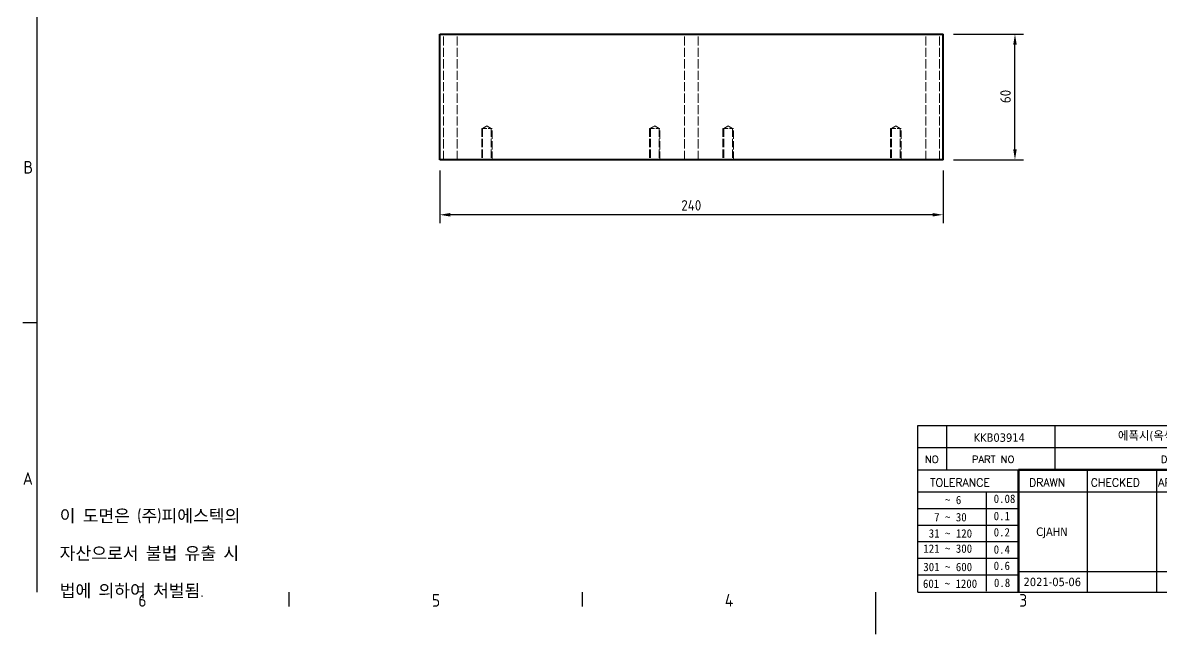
# Model space of a CAD drawing. Header units: millimetres. Extents: x 0 to 840, y 0 to 594.
# Drawn here: x 13 to 556, y 0 to 292 of the extents above; entities that cross this region are included whole.
import ezdxf
from ezdxf.enums import TextEntityAlignment as Align

# ---------------------------------------------------------------- set-up
doc = ezdxf.new("R2010")
doc.units = ezdxf.units.MM
doc.header["$LTSCALE"] = 2
doc.linetypes.add('DASHED', pattern=[0.2067, 0.1654, -0.0413])
doc.layers.get('0').update_dxf_attribs({"color": 3, "lineweight": 25})
for name, color, linetype, lineweight in [('가려진 것(ISO)', 2, 'DASHED', 18), ('가시적인 것(ISO)', 3, 'Continuous', 40), ('경계(ISO)', 7, 'Continuous', 25), ('기호(ISO)', 5, 'Continuous', 25), ('제목(ISO)', 5, 'Continuous', 50), ('치수(ISO)', 2, 'Continuous', 25), ('해치(ISO)', 7, 'Continuous', 18)]:
    doc.layers.add(name, color=color, linetype=linetype, lineweight=lineweight)
doc.styles.add('HAN_291', font='')
doc.styles.add('HAN_370', font='', dxfattribs={"width": 2})
doc.styles.add('RC_284', font='ROMANC.shx')
doc.styles.add('RC_287', font='ROMANC.shx')
doc.styles.add('RC_292', font='ROMANC.shx')
doc.styles.add('ROMANT_294', font='romant.shx')
doc.styles.add('문자 텍스트_PSTEK_POSCO', font='isocp.shx')
doc.styles.add('치수 텍스트_PSTEK_POSCO', font='isocp.shx')
doc.styles.add('텍스트 스타일198', font='tahoma.ttf')
doc.styles.add('텍스트 스타일333', font='ROMANC.shx', dxfattribs={"width": 0.800000011920929})
doc.styles.get('HAN_291').set_extended_font_data('GulimChe')
doc.styles.get('HAN_370').set_extended_font_data('GulimChe')
doc.dimstyles.new('치수_PSTEK_POSCO', dxfattribs={"dimscale": 2, "dimtxt": 2.5, "dimasz": 2.5, "dimexe": 2, "dimexo": 2.5, "dimgap": 1, "dimtad": 1, "dimrnd": 1e-08, "dimdsep": 46, "dimtxsty": '치수 텍스트_PSTEK_POSCO', "dimcen": 0.09, "dimdle": 10, "dimclrd": 7, "dimclre": 7, "dimclrt": 2, "dimadec": 1, "dimazin": 2, "dimtfac": 1, "dimtmove": 0, "dimatfit": 3, "dimfxl": 0, "dimtolj": 1, "dimlwd": -1, "dimlwe": -1, "dimarcsym": 0})

# ---------------------------------------------------------------- blocks, each defined once
blk = doc.blocks.new('경계 Default Border')
at = {"layer": '경계(ISO)'}
for p, q in [((10, 74.25000190734863), (6.599999666213989, 74.25000190734863)), ((70, 10), (70, 6.599999666213989)), ((140, 10), (140, 6.599999666213989))]:
    blk.add_line(p, q, dxfattribs=at)
at = {"layer": '경계(ISO)', "flags": 128}
for points in [[(10, 10), (10, 287.0000076293945)], [(210, 0), (210, 10)]]:
    blk.add_lwpolyline(points, dxfattribs=at)
at = {"layer": '경계(ISO)', "color": 2, "char_height": 3.00000011920929, "attachment_point": 7, "style": '문자 텍스트_PSTEK_POSCO'}
for s, insert in [('B', (6.766269272565841, 109.8463944559917)), ('A', (6.59999988079071, 35.61784856929444)), ('6', (34.14453946055966, 6.57139439638704)), ('5', (104.1445394605597, 6.57139439638704)), ('4', (173.9734701308116, 6.59999988079071)), ('3', (244.1685395229535, 6.57139439638704))]:
    blk.add_mtext(s, dxfattribs=dict(at, insert=insert))
blk = doc.blocks.new('제목 블록 PSTEK')
for color, points in [(252, [(317.2195697678507, 17.0593801673321), (322.0326348870767, 21.62682475217465), (322.2781991042243, 21.94392121864296), (317.0471853425802, 16.97985676345368), (318.7512090904202, 16.1899260703855), (316.0018030350395, 12.71868385740789), (316.3356552234328, 13.00206718743325), (318.9235935156908, 16.2694494742633)]), (5, [(321.6183518841322, 17.4193704504104), (319.5281351041078, 18.24969419629727), (322.4505835294948, 22.02344462252142), (317.2195697678507, 17.0593801673321), (318.9235935156908, 16.2694494742633), (316.1741874603099, 12.79820726128571)]), (1, [(324.4839107253602, 19.60711530335299), (325.2419748254881, 19.60711530335299), (325.2419748254881, 20.25857663940324), (321.2266040451076, 20.25857663940324), (321.2266040451076, 19.60711530335299), (321.9846681452406, 19.60711530335299), (321.9846681452406, 15.3430047401139), (324.4839107253602, 15.3430047401139)]), (252, [(321.9846681452406, 19.60711530335299), (321.4042753185749, 19.60711530335299), (321.4042753185749, 19.45905590879572), (321.9846681452406, 19.45905590879572)]), (252, [(324.6615819988275, 19.45905590879572), (325.4196460989604, 19.45905590879572), (325.4196460989604, 20.11051724484596), (325.2419748254881, 20.11051724484596), (325.2419748254881, 19.60711530335299), (324.4839107253602, 19.60711530335299), (324.4839107253602, 15.3430047401139), (322.1623394187076, 15.3430047401139), (322.1623394187076, 15.19494534555726), (324.6615819988275, 15.19494534555726)]), (1, [(329.2277337269622, 20.25857663940324), (325.65654113025, 20.25857663940324), (325.65654113025, 15.3430047401139), (329.3580259941756, 15.3430047401139), (329.3580259941756, 15.9944660761648), (328.1137701654877, 15.9944660761648), (328.1137701654877, 17.56360607323003), (329.2277337269622, 17.56360607323003), (329.2277337269622, 18.25543873810179), (328.1137701654877, 18.25543873810179), (328.1137701654877, 19.60711530335299), (329.2277337269622, 19.60711530335299)]), (252, [(328.2914414389548, 19.45905590879572), (329.4054050004294, 19.45905590879572), (329.4054050004294, 20.11051724484596), (329.2277337269622, 20.11051724484596), (329.2277337269622, 19.60711530335299), (328.1137701654877, 19.60711530335299), (328.1137701654877, 18.25543873810179), (328.2914414389548, 18.25543873810179)]), (1, [(332.3312149849806, 20.25857663940324), (329.8592894925411, 20.25857663940324), (329.8592894925411, 15.3430047401139), (332.3312149849806, 15.3430047401139), (332.3312149849806, 17.4318630164523), (333.0701931098801, 15.3430047401139), (335.4855464857051, 15.3430047401139), (334.2514536401189, 19.30614745124769), (335.4379594596742, 20.25857663940324), (334.3071782107978, 20.25857663940324), (332.3312149849806, 18.99741471888304)]), (252, [(332.5088862584528, 20.1105172448466), (332.3312149849806, 20.1105172448466), (332.3312149849806, 18.99741471888368), (332.5088862584528, 19.11081371413894)]), (252, [(335.6156307331414, 20.11051724484596), (335.2535118015555, 20.11051724484596), (334.2514536401189, 19.30614745124769), (335.4855464857051, 15.3430047401139), (333.1954852176545, 15.3430047401139), (333.2478643833523, 15.19494534555726), (335.6632177591723, 15.19494534555726), (334.4291249135862, 19.15808805669106)]), (252, [(328.2914414389548, 17.41554667867274), (329.4054050004294, 17.41554667867274), (329.4054050004294, 18.10737934354514), (329.2277337269622, 18.10737934354514), (329.2277337269622, 17.56360607323003), (328.1137701654877, 17.56360607323003), (328.1137701654877, 15.9944660761648), (328.2914414389548, 15.9944660761648)]), (252, [(332.5088862584528, 16.92964231796647), (332.3312149849806, 17.43186301645164), (332.3312149849806, 15.3430047401139), (330.0369607660135, 15.3430047401139), (330.0369607660135, 15.19494534555726), (332.5088862584528, 15.19494534555726)]), (252, [(329.5356972676428, 15.8464066816075), (329.3580259941756, 15.8464066816075), (329.3580259941756, 15.3430047401139), (325.8342124037171, 15.3430047401139), (325.8342124037171, 15.19494534555726), (329.5356972676428, 15.19494534555726)])]:
    blk.add_hatch(color=color).paths.add_polyline_path(points)
h = blk.add_hatch(color=1)
edge = h.paths.add_edge_path(flags=0)
edge.add_line((314.2242174273352, 19.60711530335299), (314.2242174273352, 17.00126995915134))
edge.add_line((314.2242174273352, 17.00126995915134), (314.3485873187598, 17.00126995915134))
edge.add_arc((314.3485873187598, 17.6527312952023), 0.6514613360509371, 270, 360)
edge.add_line((315.0000486548106, 17.6527312952023), (315.0000486548106, 18.95565396730211))
edge.add_arc((314.3485873187598, 18.95565396730212), 0.6514613360508712, 0, 90)
edge.add_line((314.3485873187598, 19.60711530335299), (314.2242174273352, 19.60711530335299))
edge = h.paths.add_edge_path()
edge.add_arc((314.9847713324306, 18.28938669179658), 1.969189947606664, 269.9999999999959, 450)
edge.add_line((314.9847713324306, 20.25857663940318), (311.7664314776902, 20.25857663940324))
edge.add_line((311.7664314776902, 20.25857663940324), (311.7664314776902, 15.3430047401139))
edge.add_line((311.7664314776902, 15.3430047401139), (314.2242174273352, 15.3430047401139))
edge.add_line((314.2242174273352, 15.3430047401139), (314.2242174273352, 16.32019674418991))
edge.add_line((314.2242174273352, 16.32019674418991), (314.9847713324307, 16.32019674418991))
h = blk.add_hatch(color=252)
edge = h.paths.add_edge_path()
edge.add_arc((314.9847713324309, 18.28938669179657), 1.969189947606666, 270, 406.8278729790604)
edge.add_arc((315.1624426058984, 18.1413272972396), 1.969189947606962, -90, 53.560984836317004, ccw=False)
edge.add_line((315.1624426058984, 16.17213734963263), (314.4018887008024, 16.17213734963263))
edge.add_line((314.4018887008024, 16.17213734963263), (314.4018887008024, 15.19494534555726))
edge.add_line((314.4018887008024, 15.19494534555726), (311.9441027511573, 15.19494534555726))
edge.add_line((311.9441027511573, 15.19494534555726), (311.9441027511573, 15.3430047401139))
edge.add_line((311.9441027511573, 15.3430047401139), (314.2242174273352, 15.3430047401139))
edge.add_line((314.2242174273352, 15.3430047401139), (314.2242174273352, 16.32019674418991))
edge.add_line((314.2242174273352, 16.32019674418991), (314.9847713324309, 16.32019674418991))
h = blk.add_hatch(color=252)
edge = h.paths.add_edge_path()
edge.add_line((314.4018887008024, 19.45905590879572), (314.5262585922315, 19.45905590879572))
edge.add_arc((314.5262585922314, 18.80759457274939), 0.6514613360463194, 60.4189348879147, 90.00000000000318, ccw=False)
edge.add_arc((314.3485873187602, 18.95565396730057), 0.6514613360524251, 39.96992292766206, 90.00000000009999)
edge.add_line((314.3485873187591, 19.60711530335307), (314.2242174273352, 19.60711530335298))
edge.add_line((314.2242174273352, 19.60711530335299), (314.2242174273352, 17.00126995915134))
edge.add_line((314.2242174273352, 17.00126995915134), (314.3485873187591, 17.00126995915134))
edge.add_arc((314.3485873187568, 17.652731295233), 0.6514613360816299, 270.0000000002, 274.6930825552478)
edge.add_line((314.4018887008024, 17.0034541317032), (314.4018887008024, 19.45905590879572))
at = {"layer": '해치(ISO)'}
h = blk.add_hatch(color=140, dxfattribs=at)
edge = h.paths.add_edge_path()
edge.add_ellipse((330.3660919371412, 20.15576403068321), major_axis=(9.100907360794343, 0), ratio=0.4069904968023172, start_angle=301.3098473703837, end_angle=507.7436900681698)
edge.add_ellipse((331.5340919371412, 20.4634168429492), major_axis=(-9.82350664112931, 0), ratio=0.3942600559756514, start_angle=111.51207141178469, end_angle=334.47025347086895, ccw=False)
edge.add_line((335.1363447531188, 16.8601935978785), (335.0955236905705, 16.99119398620872))
at = {"color": 180}
for p, q in [((182.475792979055, 11.79100474011392), (182.4757929790549, 51.56524660363496)), ((182.4757929790549, 51.56524660363496), (372.4757929537551, 51.56524660363496)), ((189.2651435055721, 51.56524660363496), (189.2651435055722, 41.00524660363494)), ((215.2152739891528, 41.00524660363494), (215.2152739891528, 51.56524660363496)), ((280.8758854511282, 51.56524660363496), (280.8758854511282, 41.00524660363494)), ((310.0881549537552, 51.56524660363496), (310.0881549537553, 41.00524660363494)), ((316.9044520275131, 51.56524660363496), (316.9044520275127, 41.00524660363494)), ((338.4566026226726, 51.56524660363496), (338.4566026226727, 41.00524660363494)), ((372.4757929537551, 51.56524660363496), (372.4757929537551, 11.79100474011389)), ((182.475792979055, 46.2852466036349), (372.4757929537551, 46.28524660363492)), ((182.475792979055, 41.00524660363493), (206.451475290024, 41.00524660363493)), ((222.9401812389276, 11.79100474011392), (222.9401812389276, 41.00524660363494)), ((239.4288871878316, 11.79100474011392), (239.4288871878316, 41.00524660363494)), ((255.9175931367356, 11.79100474011392), (255.9175931367356, 41.00524660363494)), ((268.6918866058747, 41.00524660363494), (268.6918866058747, 30.44524660363498)), ((280.8758854511282, 41.00524660363494), (280.8758854511282, 25.16524660363502)), ((310.088154953755, 41.00524660363494), (310.088154953755, 11.79100474011392)), ((182.475792979055, 35.72524660363497), (206.451475290024, 35.72524660363497)), ((198.8621818849491, 12.02524660363491), (198.8621818849491, 35.72524660363497)), ((206.451475290024, 35.72524660363497), (372.4757929537551, 35.72524660363497)), ((182.475792979055, 31.77524660363492), (206.451475290024, 31.77524660363492)), ((255.917593136736, 30.44524660363498), (372.4757929537552, 30.44524660363501)), ((182.475792979055, 27.82524660363487), (206.451475290024, 27.82524660363487)), ((255.9175931367359, 25.16524660363502), (372.4757929537552, 25.165246603635)), ((268.6918866058744, 25.16524660363502), (268.6918866058744, 11.79100474011392)), ((182.475792979055, 23.87524660363505), (206.451475290024, 23.87524660363505)), ((182.475792979055, 19.92524660363478), (206.451475290024, 19.92524660363478)), ((255.9175931367359, 19.88524660363481), (310.0881549537553, 19.88524660363481)), ((206.451475290024, 16.74100474011396), (255.9175931367359, 16.74100474011396)), ((182.475792979055, 15.97524660363496), (206.451475290024, 15.97524660363496)), ((182.475792979055, 11.79100474011392), (372.4757929537551, 11.79100474011389))]:
    blk.add_line(p, q, dxfattribs=at)
at = {"color": 7, "lineweight": 50}
for p, q in [((206.4514752900237, 11.79100474011392), (206.4514752900237, 41.00524660363494)), ((206.451475290024, 41.00524660363494), (372.4757929537551, 41.00524660363496))]:
    blk.add_line(p, q, dxfattribs=at)
at = {"color": 7}
for p, q in [((322.2781991042243, 21.94392121864296), (317.0471853425802, 16.97985676345368)), ((322.4505835294948, 22.02344462252142), (317.2195697678507, 17.0593801673321)), ((319.5281351041078, 18.24969419629727), (322.4505835294948, 22.02344462252142)), ((322.0326348870767, 21.62682475217465), (322.2781991042243, 21.94392121864296)), ((311.7664314776902, 20.25900474011391), (311.7664314776902, 15.34300474011391)), ((314.9847713324309, 20.25857663940324), (311.7664314776902, 20.25857663940324)), ((314.9847713324309, 20.25857663940324), (311.7664314776902, 20.25857663940324)), ((311.7664314776902, 20.25857663940324), (311.7664314776902, 15.3430047401139)), ((314.2242174273352, 17.00126995915134), (314.2242174273352, 19.60711530335299)), ((314.2242174273352, 19.60711530335299), (314.3485873187591, 19.60711530335299)), ((314.3485873187591, 19.60711530335299), (314.2242174273352, 19.60711530335299)), ((314.2242174273352, 19.60711530335299), (314.2242174273352, 17.00126995915134)), ((314.2242174273352, 17.00126995915134), (314.2242174273352, 19.60711530335299)), ((314.2242174273352, 19.60711530335299), (314.3485873187591, 19.60711530335299)), ((314.4018887008024, 19.45905590879572), (314.5262585922314, 19.45905590879572)), ((314.4018887008024, 17.0034541317032), (314.4018887008024, 19.45905590879572)), ((317.2195697678507, 17.0593801673321), (322.0326348870767, 21.62682475217465)), ((325.2419748254881, 20.25857663940324), (321.2266040451076, 20.25857663940324)), ((321.2266040451076, 20.25857663940324), (321.2266040451076, 19.60711530335299)), ((325.2419748254881, 20.25857663940324), (321.2266040451076, 20.25857663940324)), ((321.2266040451076, 20.25857663940324), (321.2266040451076, 19.60711530335299)), ((321.2266040451076, 19.60711530335299), (321.9846681452406, 19.60711530335299)), ((321.2266040451076, 19.60711530335299), (321.9846681452406, 19.60711530335299)), ((321.4042753185749, 19.60711530335299), (321.4042753185749, 19.45905590879572)), ((321.9846681452406, 19.60711530335299), (321.4042753185749, 19.60711530335299)), ((321.4042753185749, 19.45905590879572), (321.9846681452406, 19.45905590879572)), ((321.9846681452406, 19.60711530335299), (321.9846681452406, 15.3430047401139)), ((321.9846681452406, 19.45905590879572), (321.9846681452406, 19.60711530335299)), ((321.9846681452406, 19.60711530335299), (321.9846681452406, 15.3430047401139)), ((324.4839107253602, 19.60711530335299), (325.2419748254881, 19.60711530335299)), ((324.4839107253602, 15.3430047401139), (324.4839107253602, 19.60711530335299)), ((325.2419748254881, 19.60711530335299), (324.4839107253602, 19.60711530335299)), ((324.4839107253602, 19.60711530335299), (324.4839107253602, 15.3430047401139)), ((324.4839107253602, 19.60711530335299), (325.2419748254881, 19.60711530335299)), ((324.4839107253602, 15.3430047401139), (324.4839107253602, 19.60711530335299)), ((324.6615819988275, 19.45905590879572), (325.4196460989604, 19.45905590879572)), ((324.6615819988275, 15.19494534555726), (324.6615819988275, 19.45905590879572)), ((325.2419748254881, 19.60711530335299), (325.2419748254881, 20.25857663940324)), ((325.2419748254881, 19.60711530335299), (325.2419748254881, 20.25857663940324)), ((325.4196460989604, 20.11051724484596), (325.2419748254881, 20.11051724484596)), ((325.2419748254881, 20.11051724484596), (325.2419748254881, 19.60711530335299)), ((325.4196460989604, 19.45905590879572), (325.4196460989604, 20.11051724484596)), ((329.2277337269622, 20.25857663940324), (325.65654113025, 20.25857663940324)), ((325.65654113025, 20.25857663940324), (325.65654113025, 15.3430047401139)), ((325.65654113025, 20.25857663940324), (325.65654113025, 15.3430047401139)), ((329.2277337269622, 20.25857663940324), (325.65654113025, 20.25857663940324)), ((328.1137701654877, 18.25543873810179), (328.1137701654877, 19.60711530335299)), ((328.1137701654877, 19.60711530335299), (329.2277337269622, 19.60711530335299)), ((329.2277337269622, 19.60711530335299), (328.1137701654877, 19.60711530335299)), ((328.1137701654877, 19.60711530335299), (328.1137701654877, 18.25543873810179)), ((328.1137701654877, 18.25543873810179), (328.1137701654877, 19.60711530335299)), ((328.1137701654877, 19.60711530335299), (329.2277337269622, 19.60711530335299)), ((328.2914414389548, 18.25543873810179), (328.2914414389548, 19.45905590879572)), ((328.2914414389548, 19.45905590879572), (329.4054050004294, 19.45905590879572)), ((329.2277337269622, 19.60711530335299), (329.2277337269622, 20.25857663940324)), ((329.2277337269622, 19.60711530335299), (329.2277337269622, 20.25857663940324)), ((329.4054050004294, 20.11051724484596), (329.2277337269622, 20.11051724484596)), ((329.2277337269622, 20.11051724484596), (329.2277337269622, 19.60711530335299)), ((329.4054050004294, 19.45905590879572), (329.4054050004294, 20.11051724484596)), ((332.3312149849806, 20.25857663940324), (329.8592894925411, 20.25857663940324)), ((329.8592894925411, 20.25857663940324), (329.8592894925411, 15.3430047401139)), ((329.8592894925411, 20.25857663940324), (329.8592894925411, 15.3430047401139)), ((332.3312149849806, 20.25857663940324), (329.8592894925411, 20.25857663940324)), ((334.3071782107978, 20.25857663940324), (332.3312149849806, 18.99741471888304)), ((332.3312149849806, 18.99741471888304), (332.3312149849806, 20.25857663940324)), ((334.3071782107978, 20.25857663940324), (332.3312149849806, 18.99741471888304)), ((332.3312149849806, 18.99741471888304), (332.3312149849806, 20.25857663940324)), ((332.5088862584528, 20.1105172448466), (332.3312149849806, 20.1105172448466)), ((332.3312149849806, 20.1105172448466), (332.3312149849806, 18.99741471888368)), ((332.3312149849806, 18.99741471888368), (332.5088862584528, 19.11081371413894)), ((332.5088862584528, 19.11081371413894), (332.5088862584528, 20.1105172448466)), ((334.2514536401189, 19.30614745124769), (335.4379594596742, 20.25857663940324)), ((334.2514536401189, 19.30614745124769), (335.4379594596742, 20.25857663940324)), ((335.2535118015555, 20.11051724484596), (334.2514536401189, 19.30614745124769)), ((335.4855464857051, 15.3430047401139), (334.2514536401189, 19.30614745124769)), ((334.2514536401189, 19.30614745124769), (335.4855464857051, 15.3430047401139)), ((335.4855464857051, 15.3430047401139), (334.2514536401189, 19.30614745124769)), ((335.4379594596742, 20.25857663940324), (334.3071782107978, 20.25857663940324)), ((335.4379594596742, 20.25857663940324), (334.3071782107978, 20.25857663940324)), ((334.4291249135862, 19.15808805669104), (335.6156307331414, 20.11051724484596)), ((335.6632177591723, 15.19494534555726), (334.4291249135862, 19.15808805669104)), ((335.6156307331414, 20.11051724484596), (335.2535118015555, 20.11051724484596)), ((314.3485873187591, 17.00126995915134), (314.2242174273352, 17.00126995915134)), ((314.2242174273352, 17.00126995915134), (314.3485873187591, 17.00126995915134)), ((314.3485873187591, 17.00126995915134), (314.2242174273352, 17.00126995915134)), ((314.2242174273352, 16.32019674418991), (314.9847713324309, 16.32019674418991)), ((314.2242174273352, 15.3430047401139), (314.2242174273352, 16.32019674418991)), ((314.9847713324309, 16.32019674418991), (314.2242174273352, 16.32019674418991)), ((314.2242174273352, 16.32019674418991), (314.2242174273352, 15.3430047401139)), ((314.2242174273352, 16.32019674418991), (314.9847713324309, 16.32019674418991)), ((314.2242174273352, 15.3430047401139), (314.2242174273352, 16.32019674418991)), ((315.0000486548106, 18.95565396730275), (315.0000486548106, 17.65273129520161)), ((315.0000486548106, 18.95565396730275), (315.0000486548106, 17.65273129520161)), ((316.1741874603099, 12.79820726128571), (321.6183518841322, 17.4193704504104)), ((317.0471853425802, 16.97985676345368), (318.7512090904202, 16.1899260703855)), ((318.9235935156908, 16.2694494742633), (317.2195697678507, 17.0593801673321)), ((317.2195697678507, 17.0593801673321), (318.9235935156908, 16.2694494742633)), ((321.6183518841322, 17.4193704504104), (319.5281351041078, 18.24969419629727)), ((329.2277337269622, 18.25543873810179), (328.1137701654877, 18.25543873810179)), ((328.1137701654877, 18.25543873810179), (328.2914414389548, 18.25543873810179)), ((329.2277337269622, 18.25543873810179), (328.1137701654877, 18.25543873810179)), ((328.1137701654877, 17.56360607323003), (329.2277337269622, 17.56360607323003)), ((328.1137701654877, 15.9944660761648), (328.1137701654877, 17.56360607323003)), ((329.2277337269622, 17.56360607323003), (328.1137701654877, 17.56360607323003)), ((328.1137701654877, 17.56360607323003), (328.1137701654877, 15.9944660761648)), ((328.1137701654877, 17.56360607323003), (329.2277337269622, 17.56360607323003)), ((328.1137701654877, 15.9944660761648), (328.1137701654877, 17.56360607323003)), ((328.2914414389548, 15.9944660761648), (328.2914414389548, 17.41554667867274)), ((328.2914414389548, 17.41554667867274), (329.4054050004294, 17.41554667867274)), ((329.2277337269622, 17.56360607323003), (329.2277337269622, 18.25543873810179)), ((329.2277337269622, 17.56360607323003), (329.2277337269622, 18.25543873810179)), ((329.4054050004294, 18.10737934354514), (329.2277337269622, 18.10737934354514)), ((329.2277337269622, 18.10737934354514), (329.2277337269622, 17.56360607323003)), ((329.4054050004294, 17.41554667867274), (329.4054050004294, 18.10737934354514)), ((332.3312149849806, 17.4318630164523), (333.0701931098801, 15.3430047401139)), ((332.3312149849806, 15.3430047401139), (332.3312149849806, 17.4318630164523)), ((332.5088862584528, 16.92964231796647), (332.3312149849806, 17.43186301645164)), ((332.3312149849806, 17.43186301645164), (332.3312149849806, 15.3430047401139)), ((332.3312149849806, 17.4318630164523), (333.0701931098801, 15.3430047401139)), ((332.3312149849806, 15.3430047401139), (332.3312149849806, 17.4318630164523)), ((332.5088862584528, 15.19494534555726), (332.5088862584528, 16.92964231796647)), ((345.0447381189468, 17.50375595811051), (344.9867755289346, 17.689895936919)), ((311.7664314776902, 15.3430047401139), (314.2242174273352, 15.3430047401139)), ((311.7664314776902, 15.3430047401139), (314.2242174273352, 15.3430047401139)), ((314.2242174273352, 15.3430047401139), (311.9441027511573, 15.3430047401139)), ((311.9441027511573, 15.3430047401139), (311.9441027511573, 15.19494534555726)), ((311.9441027511573, 15.19494534555726), (314.4018887008024, 15.19494534555726)), ((314.4018887008024, 16.17213734963263), (315.162442605898, 16.17213734963263)), ((314.4018887008024, 15.19494534555726), (314.4018887008024, 16.17213734963263)), ((318.7512090904202, 16.1899260703855), (316.0018030350395, 12.71868385740789)), ((318.9235935156908, 16.2694494742633), (316.1741874603099, 12.79820726128571)), ((316.3356552234328, 13.00206718743325), (318.9235935156908, 16.2694494742633)), ((321.9846681452406, 15.3430047401139), (324.4839107253602, 15.3430047401139)), ((321.9846681452406, 15.3430047401139), (324.4839107253602, 15.3430047401139)), ((324.4839107253602, 15.3430047401139), (322.1623394187076, 15.3430047401139)), ((322.1623394187076, 15.3430047401139), (322.1623394187076, 15.19494534555726)), ((322.1623394187076, 15.19494534555726), (324.6615819988275, 15.19494534555726)), ((325.65654113025, 15.3430047401139), (329.3580259941756, 15.3430047401139)), ((325.65654113025, 15.3430047401139), (329.3580259941756, 15.3430047401139)), ((329.3580259941756, 15.3430047401139), (325.8342124037171, 15.3430047401139)), ((325.8342124037171, 15.3430047401139), (325.8342124037171, 15.19494534555726)), ((325.8342124037171, 15.19494534555726), (329.5356972676428, 15.19494534555726)), ((329.3580259941756, 15.9944660761648), (328.1137701654877, 15.9944660761648)), ((328.1137701654877, 15.9944660761648), (328.2914414389548, 15.9944660761648)), ((329.3580259941756, 15.9944660761648), (328.1137701654877, 15.9944660761648)), ((329.3580259941756, 15.3430047401139), (329.3580259941756, 15.9944660761648)), ((329.3580259941756, 15.3430047401139), (329.3580259941756, 15.9944660761648)), ((329.5356972676428, 15.8464066816075), (329.3580259941756, 15.8464066816075)), ((329.3580259941756, 15.8464066816075), (329.3580259941756, 15.3430047401139)), ((329.5356972676428, 15.19494534555726), (329.5356972676428, 15.8464066816075)), ((329.8592894925411, 15.3430047401139), (332.3312149849806, 15.3430047401139)), ((329.8592894925411, 15.3430047401139), (332.3312149849806, 15.3430047401139)), ((332.3312149849806, 15.3430047401139), (330.0369607660135, 15.3430047401139)), ((330.0369607660135, 15.3430047401139), (330.0369607660135, 15.19494534555726)), ((330.0369607660135, 15.19494534555726), (332.5088862584528, 15.19494534555726)), ((333.0701931098801, 15.3430047401139), (335.4855464857051, 15.3430047401139)), ((333.0701931098801, 15.3430047401139), (335.4855464857051, 15.3430047401139)), ((335.4855464857051, 15.3430047401139), (333.1954852176545, 15.3430047401139)), ((333.1954852176545, 15.3430047401139), (333.2478643833523, 15.19494534555726)), ((333.2478643833523, 15.19494534555726), (335.6632177591723, 15.19494534555726)), ((316.0018030350395, 12.71868385740789), (316.3356552234328, 13.00206718743325))]:
    blk.add_line(p, q, dxfattribs=at)
at = {"color": 5}
for p, q in [((322.4505835294948, 22.02344462252142), (317.2195697678507, 17.0593801673321)), ((319.5281351041078, 18.24969419629727), (322.4505835294948, 22.02344462252142)), ((316.1741874603099, 12.79820726128571), (321.6183518841322, 17.4193704504104)), ((317.2195697678507, 17.0593801673321), (318.9235935156908, 16.2694494742633)), ((321.6183518841322, 17.4193704504104), (319.5281351041078, 18.24969419629727)), ((318.9235935156908, 16.2694494742633), (316.1741874603099, 12.79820726128571))]:
    blk.add_line(p, q, dxfattribs=at)
at = {"color": 1}
for p, q in [((314.9847713324309, 20.25857663940324), (311.7664314776902, 20.25857663940324)), ((311.7664314776902, 20.25857663940324), (311.7664314776902, 15.3430047401139)), ((314.2242174273352, 17.00126995915134), (314.2242174273352, 19.60711530335299)), ((314.2242174273352, 19.60711530335299), (314.3485873187591, 19.60711530335299)), ((325.2419748254881, 20.25857663940324), (321.2266040451076, 20.25857663940324)), ((321.2266040451076, 20.25857663940324), (321.2266040451076, 19.60711530335299)), ((321.2266040451076, 19.60711530335299), (321.9846681452406, 19.60711530335299)), ((321.9846681452406, 19.60711530335299), (321.9846681452406, 15.3430047401139)), ((324.4839107253602, 19.60711530335299), (325.2419748254881, 19.60711530335299)), ((324.4839107253602, 15.3430047401139), (324.4839107253602, 19.60711530335299)), ((325.2419748254881, 19.60711530335299), (325.2419748254881, 20.25857663940324)), ((329.2277337269622, 20.25857663940324), (325.65654113025, 20.25857663940324)), ((325.65654113025, 20.25857663940324), (325.65654113025, 15.3430047401139)), ((328.1137701654877, 18.25543873810179), (328.1137701654877, 19.60711530335299)), ((328.1137701654877, 19.60711530335299), (329.2277337269622, 19.60711530335299)), ((329.2277337269622, 19.60711530335299), (329.2277337269622, 20.25857663940324)), ((332.3312149849806, 20.25857663940324), (329.8592894925411, 20.25857663940324)), ((329.8592894925411, 20.25857663940324), (329.8592894925411, 15.3430047401139)), ((334.3071782107978, 20.25857663940324), (332.3312149849806, 18.99741471888304)), ((332.3312149849806, 18.99741471888304), (332.3312149849806, 20.25857663940324)), ((334.2514536401189, 19.30614745124769), (335.4379594596742, 20.25857663940324)), ((335.4855464857051, 15.3430047401139), (334.2514536401189, 19.30614745124769)), ((335.4379594596742, 20.25857663940324), (334.3071782107978, 20.25857663940324)), ((314.3485873187591, 17.00126995915134), (314.2242174273352, 17.00126995915134)), ((314.2242174273352, 16.32019674418991), (314.9847713324309, 16.32019674418991)), ((314.2242174273352, 15.3430047401139), (314.2242174273352, 16.32019674418991)), ((315.0000486548106, 18.95565396730275), (315.0000486548106, 17.65273129520161)), ((329.2277337269622, 18.25543873810179), (328.1137701654877, 18.25543873810179)), ((328.1137701654877, 17.56360607323003), (329.2277337269622, 17.56360607323003)), ((328.1137701654877, 15.9944660761648), (328.1137701654877, 17.56360607323003)), ((329.2277337269622, 17.56360607323003), (329.2277337269622, 18.25543873810179)), ((332.3312149849806, 17.4318630164523), (333.0701931098801, 15.3430047401139)), ((332.3312149849806, 15.3430047401139), (332.3312149849806, 17.4318630164523)), ((311.7664314776902, 15.3430047401139), (314.2242174273352, 15.3430047401139)), ((321.9846681452406, 15.3430047401139), (324.4839107253602, 15.3430047401139)), ((325.65654113025, 15.3430047401139), (329.3580259941756, 15.3430047401139)), ((329.3580259941756, 15.9944660761648), (328.1137701654877, 15.9944660761648)), ((329.3580259941756, 15.3430047401139), (329.3580259941756, 15.9944660761648)), ((329.8592894925411, 15.3430047401139), (332.3312149849806, 15.3430047401139)), ((333.0701931098801, 15.3430047401139), (335.4855464857051, 15.3430047401139))]:
    blk.add_line(p, q, dxfattribs=at)
at = {"color": 7}
for centre, radius, start, end in [((314.3485873187598, 18.95565396730211), 0.6514613360508712, 0, 90), ((314.3485873187602, 18.95565396730057), 0.6514613360524251, 39.96992292766117, 90), ((314.3485873187598, 18.95565396730212), 0.6514613360508712, 0, 90), ((314.5262585922314, 18.80759457274939), 0.6514613360463193, 60.41893488791137, 90), ((314.9847713324309, 18.28938669179658), 1.969189947606665, 270, 90), ((314.9847713324309, 18.28938669179658), 1.969189947606665, 270, 90), ((314.9847713324307, 18.2893866917965), 1.969189947606594, 270, 46.82787297909833), ((315.1624426058984, 18.1413272972396), 1.969189947606961, 270, 53.56098483636067), ((314.3485873187597, 17.65273129520228), 0.6514613360509381, 270, 0), ((314.3485873187598, 17.6527312952023), 0.6514613360509381, 270, 0), ((314.3485873187568, 17.652731295233), 0.6514613360816299, 270, 274.6930825552478)]:
    blk.add_arc(centre, radius, start, end, dxfattribs=at)
at = {"color": 1}
for centre, radius, start, end in [((314.3485873187598, 18.95565396730211), 0.6514613360508712, 0, 90), ((314.9847713324309, 18.28938669179657), 1.969189947606665, 270, 90), ((314.3485873187598, 17.6527312952023), 0.6514613360509381, 270, 0)]:
    blk.add_arc(centre, radius, start, end, dxfattribs=at)
at = {"layer": '제목(ISO)', "lineweight": 18}
blk.add_line((182.475792979055, 35.72500474011393), (182.475792979055, 11.79100474011392), dxfattribs=at)
at = {"layer": '제목(ISO)'}
for p, q in [((322.2781991042243, 21.94392121864296), (317.0471853425802, 16.97985676345368)), ((322.4505835294948, 22.02344462252142), (317.2195697678507, 17.0593801673321)), ((319.5281351041078, 18.24969419629727), (322.4505835294948, 22.02344462252142)), ((322.0326348870767, 21.62682475217465), (322.2781991042243, 21.94392121864296)), ((314.9847713324306, 20.25857663940324), (311.7664314776902, 20.25857663940324)), ((311.7664314776902, 20.25857663940324), (311.7664314776902, 15.3430047401139)), ((314.2242174273352, 17.00126995915134), (314.2242174273352, 19.60711530335299)), ((314.2242174273352, 19.60711530335299), (314.3485873187598, 19.60711530335299)), ((314.3485873187591, 19.60711530335299), (314.2242174273352, 19.60711530335299)), ((314.2242174273352, 19.60711530335299), (314.2242174273352, 17.00126995915134)), ((314.4018887008024, 19.45905590879572), (314.5262585922314, 19.45905590879572)), ((314.4018887008024, 17.0034541317032), (314.4018887008024, 19.45905590879572)), ((317.2195697678507, 17.0593801673321), (322.0326348870767, 21.62682475217465)), ((325.2419748254881, 20.25857663940324), (321.2266040451076, 20.25857663940324)), ((321.2266040451076, 20.25857663940324), (321.2266040451076, 19.60711530335299)), ((321.2266040451076, 19.60711530335299), (321.9846681452406, 19.60711530335299)), ((321.9846681452406, 19.60711530335299), (321.4042753185749, 19.60711530335299)), ((321.4042753185749, 19.60711530335299), (321.4042753185749, 19.45905590879572)), ((321.4042753185749, 19.45905590879572), (321.9846681452406, 19.45905590879572)), ((321.9846681452406, 19.60711530335299), (321.9846681452406, 15.3430047401139)), ((321.9846681452406, 19.45905590879572), (321.9846681452406, 19.60711530335299)), ((324.4839107253602, 19.60711530335299), (325.2419748254881, 19.60711530335299)), ((324.4839107253602, 15.3430047401139), (324.4839107253602, 19.60711530335299)), ((325.2419748254881, 19.60711530335299), (324.4839107253602, 19.60711530335299)), ((324.4839107253602, 19.60711530335299), (324.4839107253602, 15.3430047401139)), ((324.6615819988275, 19.45905590879572), (325.4196460989604, 19.45905590879572)), ((324.6615819988275, 15.19494534555726), (324.6615819988275, 19.45905590879572)), ((325.2419748254881, 19.60711530335299), (325.2419748254881, 20.25857663940324)), ((325.4196460989604, 20.11051724484596), (325.2419748254881, 20.11051724484596)), ((325.2419748254881, 20.11051724484596), (325.2419748254881, 19.60711530335299)), ((325.4196460989604, 19.45905590879572), (325.4196460989604, 20.11051724484596)), ((329.2277337269622, 20.25857663940324), (325.65654113025, 20.25857663940324)), ((325.65654113025, 20.25857663940324), (325.65654113025, 15.3430047401139)), ((328.1137701654877, 18.25543873810179), (328.1137701654877, 19.60711530335299)), ((328.1137701654877, 19.60711530335299), (329.2277337269622, 19.60711530335299)), ((329.2277337269622, 19.60711530335299), (328.1137701654877, 19.60711530335299)), ((328.1137701654877, 19.60711530335299), (328.1137701654877, 18.25543873810179)), ((328.2914414389548, 19.45905590879572), (329.4054050004294, 19.45905590879572)), ((328.2914414389548, 18.25543873810179), (328.2914414389548, 19.45905590879572)), ((329.2277337269622, 19.60711530335299), (329.2277337269622, 20.25857663940324)), ((329.4054050004294, 20.11051724484596), (329.2277337269622, 20.11051724484596)), ((329.2277337269622, 20.11051724484596), (329.2277337269622, 19.60711530335299)), ((329.4054050004294, 19.45905590879572), (329.4054050004294, 20.11051724484596)), ((332.3312149849806, 20.25857663940324), (329.8592894925411, 20.25857663940324)), ((329.8592894925411, 20.25857663940324), (329.8592894925411, 15.3430047401139)), ((334.3071782107978, 20.25857663940324), (332.3312149849806, 18.99741471888304)), ((332.3312149849806, 18.99741471888304), (332.3312149849806, 20.25857663940324)), ((332.5088862584528, 20.1105172448466), (332.3312149849806, 20.1105172448466)), ((332.3312149849806, 20.1105172448466), (332.3312149849806, 18.99741471888368)), ((332.3312149849806, 18.99741471888368), (332.5088862584528, 19.11081371413894)), ((332.5088862584528, 19.11081371413894), (332.5088862584528, 20.1105172448466)), ((334.2514536401189, 19.30614745124769), (335.4379594596742, 20.25857663940324)), ((335.2535118015555, 20.11051724484596), (334.2514536401189, 19.30614745124769)), ((335.4855464857051, 15.3430047401139), (334.2514536401189, 19.30614745124769)), ((334.2514536401189, 19.30614745124769), (335.4855464857051, 15.3430047401139)), ((335.4379594596742, 20.25857663940324), (334.3071782107978, 20.25857663940324)), ((334.4291249135862, 19.15808805669106), (335.6156307331414, 20.11051724484596)), ((335.6632177591723, 15.19494534555726), (334.4291249135862, 19.15808805669106)), ((335.6156307331414, 20.11051724484596), (335.2535118015555, 20.11051724484596)), ((314.3485873187598, 17.00126995915134), (314.2242174273352, 17.00126995915134)), ((314.2242174273352, 17.00126995915134), (314.3485873187591, 17.00126995915134)), ((314.2242174273352, 15.3430047401139), (314.2242174273352, 16.32019674418991)), ((314.2242174273352, 16.32019674418991), (314.9847713324307, 16.32019674418991)), ((314.9847713324309, 16.32019674418991), (314.2242174273352, 16.32019674418991)), ((314.2242174273352, 16.32019674418991), (314.2242174273352, 15.3430047401139)), ((315.0000486548106, 18.95565396730211), (315.0000486548106, 17.6527312952023)), ((316.1741874603099, 12.79820726128571), (321.6183518841322, 17.4193704504104)), ((317.0471853425802, 16.97985676345368), (318.7512090904202, 16.1899260703855)), ((317.2195697678507, 17.0593801673321), (318.9235935156908, 16.2694494742633)), ((318.9235935156908, 16.2694494742633), (317.2195697678507, 17.0593801673321)), ((321.6183518841322, 17.4193704504104), (319.5281351041078, 18.24969419629727)), ((329.2277337269622, 18.25543873810179), (328.1137701654877, 18.25543873810179)), ((328.1137701654877, 18.25543873810179), (328.2914414389548, 18.25543873810179)), ((328.1137701654877, 15.9944660761648), (328.1137701654877, 17.56360607323003)), ((328.1137701654877, 17.56360607323003), (329.2277337269622, 17.56360607323003)), ((329.2277337269622, 17.56360607323003), (328.1137701654877, 17.56360607323003)), ((328.1137701654877, 17.56360607323003), (328.1137701654877, 15.9944660761648)), ((328.2914414389548, 17.41554667867274), (329.4054050004294, 17.41554667867274)), ((328.2914414389548, 15.9944660761648), (328.2914414389548, 17.41554667867274)), ((329.2277337269622, 17.56360607323003), (329.2277337269622, 18.25543873810179)), ((329.4054050004294, 18.10737934354514), (329.2277337269622, 18.10737934354514)), ((329.2277337269622, 18.10737934354514), (329.2277337269622, 17.56360607323003)), ((329.4054050004294, 17.41554667867274), (329.4054050004294, 18.10737934354514)), ((332.3312149849806, 15.3430047401139), (332.3312149849806, 17.4318630164523)), ((332.3312149849806, 17.4318630164523), (333.0701931098801, 15.3430047401139)), ((332.5088862584528, 16.92964231796647), (332.3312149849806, 17.43186301645164)), ((332.3312149849806, 17.43186301645164), (332.3312149849806, 15.3430047401139)), ((332.5088862584528, 15.19494534555726), (332.5088862584528, 16.92964231796647)), ((311.7664314776902, 15.3430047401139), (314.2242174273352, 15.3430047401139)), ((314.2242174273352, 15.3430047401139), (311.9441027511573, 15.3430047401139)), ((311.9441027511573, 15.3430047401139), (311.9441027511573, 15.19494534555726)), ((311.9441027511573, 15.19494534555726), (314.4018887008024, 15.19494534555726)), ((314.4018887008024, 15.19494534555726), (314.4018887008024, 16.17213734963263)), ((314.4018887008024, 16.17213734963263), (315.1624426058984, 16.17213734963263)), ((318.7512090904202, 16.1899260703855), (316.0018030350395, 12.71868385740789)), ((318.9235935156908, 16.2694494742633), (316.1741874603099, 12.79820726128571)), ((316.3356552234328, 13.00206718743325), (318.9235935156908, 16.2694494742633)), ((321.9846681452406, 15.3430047401139), (324.4839107253602, 15.3430047401139)), ((324.4839107253602, 15.3430047401139), (322.1623394187076, 15.3430047401139)), ((322.1623394187076, 15.3430047401139), (322.1623394187076, 15.19494534555726)), ((322.1623394187076, 15.19494534555726), (324.6615819988275, 15.19494534555726)), ((325.65654113025, 15.3430047401139), (329.3580259941756, 15.3430047401139)), ((329.3580259941756, 15.3430047401139), (325.8342124037171, 15.3430047401139)), ((325.8342124037171, 15.3430047401139), (325.8342124037171, 15.19494534555726)), ((325.8342124037171, 15.19494534555726), (329.5356972676428, 15.19494534555726)), ((329.3580259941756, 15.9944660761648), (328.1137701654877, 15.9944660761648)), ((328.1137701654877, 15.9944660761648), (328.2914414389548, 15.9944660761648)), ((329.3580259941756, 15.3430047401139), (329.3580259941756, 15.9944660761648)), ((329.5356972676428, 15.8464066816075), (329.3580259941756, 15.8464066816075)), ((329.3580259941756, 15.8464066816075), (329.3580259941756, 15.3430047401139)), ((329.5356972676428, 15.19494534555726), (329.5356972676428, 15.8464066816075)), ((329.8592894925411, 15.3430047401139), (332.3312149849806, 15.3430047401139)), ((332.3312149849806, 15.3430047401139), (330.0369607660135, 15.3430047401139)), ((330.0369607660135, 15.3430047401139), (330.0369607660135, 15.19494534555726)), ((330.0369607660135, 15.19494534555726), (332.5088862584528, 15.19494534555726)), ((333.0701931098801, 15.3430047401139), (335.4855464857051, 15.3430047401139)), ((335.4855464857051, 15.3430047401139), (333.1954852176545, 15.3430047401139)), ((333.1954852176545, 15.3430047401139), (333.2478643833523, 15.19494534555726)), ((333.2478643833523, 15.19494534555726), (335.6632177591723, 15.19494534555726)), ((316.0018030350395, 12.71868385740789), (316.3356552234328, 13.00206718743325))]:
    blk.add_line(p, q, dxfattribs=at)
at = {"layer": '제목(ISO)', "color": 4}
blk.add_line((335.1363447531188, 16.8601935978785), (335.0955236905705, 16.99119398620872), dxfattribs=at)
at = {"layer": '제목(ISO)'}
for centre, radius, start, end in [((314.3485873187598, 18.95565396730212), 0.6514613360508712, 0, 90), ((314.3485873187602, 18.95565396730057), 0.6514613360524251, 39.96992292766117, 90), ((314.5262585922314, 18.80759457274939), 0.6514613360463193, 60.41893488791137, 90), ((314.9847713324306, 18.28938669179658), 1.969189947606664, 46.82787297909431, 90), ((314.9847713324307, 18.2893866917965), 1.969189947606594, 270, 46.82787297909833), ((314.9847713324309, 18.28938669179657), 1.969189947606666, 270, 46.8278729790603), ((315.1624426058984, 18.1413272972396), 1.969189947606962, 270, 53.56098483631701), ((314.3485873187598, 17.6527312952023), 0.6514613360509371, 270, 0), ((314.3485873187568, 17.652731295233), 0.6514613360816299, 270, 274.6930825552478)]:
    blk.add_arc(centre, radius, start, end, dxfattribs=at)
at = {"layer": '제목(ISO)', "color": 4}
for centre, major_axis, ratio, start_param, end_param in [((331.5340919371412, 20.4634168429492), (9.82350664112931, 0), 0.3942600559756514, 5.087845455444478, 8.97919982663645), ((330.3660919371412, 20.15576403068321), (9.100907360794343, 0), 0.4069904968023172, 5.258848905294775, 8.861799147915196)]:
    blk.add_ellipse(centre, major_axis=major_axis, ratio=ratio, start_param=start_param, end_param=end_param, dxfattribs=at)
at = {"color": 2}
for s, height, style, p in [('NO', 1.742399930953979, 'RC_284', (184.135398793432, 42.62317362549192)), ('PART NO', 1.742399930953979, 'RC_284', (195.3359407378685, 42.62317362549192)), ('DESCRIPTION', 1.742399930953979, 'RC_284', (240.4025565652523, 42.62317362549192)), ("Q'TY", 1.742399930953979, 'RC_284', (310.1440786515383, 42.62317362549192)), ('COLOR/FINISH', 1.742399930953979, 'RC_284', (317.7725341324144, 42.62317362549192)), ('REMARK', 1.742399930953979, 'RC_284', (348.346649953877, 42.62317362549192)), (' TOLERANCE', 1.899999976158142, 'RC_287', (184.0872874387979, 37.00893196870329)), ('DRAWN', 1.899999976158142, 'RC_287', (208.9766620976279, 37.00893196870329)), ('CHECKED', 1.899999976158142, 'RC_287', (223.6856844514997, 37.00893196870329)), ('APPROVED', 1.899999976158142, 'RC_287', (239.7795453577791, 37.00893196870329)), ('UNIT', 1.742399930953979, 'RC_284', (259.1652673287452, 37.34317362549218)), ('SCALE', 1.742399930953979, 'RC_284', (270.2934779252897, 37.34317362549218)), ('MODEL NAME', 2.178000062704086, 'RC_292', (284.096330289083, 37.25462520371384)), ('    ~ 6', 2.000000029802322, 'HAN_291', (183.7721304966814, 32.8176515608431)), ('0.08', 2.000000029802322, 'HAN_291', (200.5467345600617, 33.09873600004101)), ('mm', 1.742399930953979, 'RC_284', (259.6505418159997, 32.3543089683787)), ('PART NAME', 2.178000062704086, 'RC_292', (285.1416959765849, 32.03045329421792)), ('  7 ~ 30', 2.000000029802322, 'HAN_291', (183.7721304966814, 28.70538114822415)), ('0.1', 2.000000029802322, 'HAN_291', (200.5467345600617, 28.98646558742206)), (' DWG NO.', 2.178000062704086, 'RC_292', (284.8124284083233, 26.75045329421772)), (' 31 ~ 120', 2.000000029802322, 'HAN_291', (183.7721304966814, 24.82628181916237)), ('0.2', 2.000000029802322, 'HAN_291', (200.5467345600617, 25.10736625836028)), ('121 ~ 300', 2.000000029802322, 'HAN_291', (183.7721304966814, 21.21401206133254)), ('0.4', 2.000000029802322, 'HAN_291', (200.5467345600617, 20.99509650053045)), ('SIZE', 1.742399930953979, 'RC_284', (259.1652673287452, 21.69497768947366)), ('REFERENCE', 2.178000062704086, 'RC_292', (278.2741065029841, 21.43214925458022)), ('0.6', 2.000000029802322, 'HAN_291', (200.5467345600617, 17.11599717146868)), ('301 ~ 600', 2.000000029802322, 'HAN_291', (183.7721304966814, 16.83491273227077)), ('601 ~ 1200', 2.000000029802322, 'HAN_291', (183.6802025156883, 12.84759660881125)), ('0.8', 2.000000029802322, 'HAN_291', (200.6097246063884, 13.05732192299702))]:
    blk.add_text(s, height=height, dxfattribs=dict(at, style=style)).set_placement(p)
at = {"color": 2, "style": 'RC_284'}
blk.add_text('MATERIAL', height=1.742399930953979, dxfattribs=at).set_placement((295.4820202024417, 43.64524660363492), align=Align.MIDDLE_CENTER)
at = {"color": 7, "style": '텍스트 스타일333', "width": 0.7999999523162842}
blk.add_text('N/S', height=2.000000029802322, dxfattribs=at).set_placement((274.7838860285014, 33.08524660363496), align=Align.MIDDLE_CENTER)
at = {"color": 2, "style": '텍스트 스타일333', "width": 0.7999999523162842}
blk.add_text('3rd ANGLE PROJ.', height=2.000000029802322, dxfattribs=at).set_placement((256.8430306642954, 26.76148381654429))
at = {"color": 7, "style": 'ROMANT_294'}
for s, p in [('POWER', (342.82727231297, 20.97115304607566)), ('SYSTEM', (342.82727231297, 17.3284636719184)), ('TECHNOLOGY', (342.82727231297, 13.57194088644453))]:
    blk.add_text(s, height=2.700000107288361, dxfattribs=at).set_placement(p)
at = {"color": 7, "insert": (320.8519732224835, 14.21236326823155), "char_height": 1.400000005960464, "attachment_point": 1, "line_spacing_factor": 0.3319999873638153, "style": 'HAN_370'}
blk.add_mtext('\\fHY견고딕|b0|i0;\\H1.4000;피에스텍', dxfattribs=at)
at = {"layer": '제목(ISO)', "color": 7, "style": '텍스트 스타일198'}
for tag, p in [('부품_번호_001', (195.7688817100499, 47.68004260673702)), ('설명_001', (230.1597809287513, 48.15254984750509)), ('재질_001', (287.5148121100145, 48.155337874329)), ("3._Q'TY_001", (312.7327037528258, 47.90442725317898)), ('질량\\P3;_001', (350.3046145979153, 48.1643332325385)), ('1._MODEL_NAME_001', (328.2580745257211, 37.52172745615292)), ('제목_001', (337.2223155862142, 32.12933155161866)), ('설계자_001', (210.6823963971569, 25.23312566343435)), ('부품_번호_001', (334.4281219632819, 26.8052465951949)), ('시트_크기_001', (260.807090429518, 14.83812566343425)), ('프로젝트_001', (271.5336652734571, 16.70626985185461)), ('작성_날짜_001', (207.6615770298207, 13.26600473167383)), ('프로젝트_002', (274.335681111747, 13.2823906132031))]:
    blk.add_attdef(tag, p, '', height=2.000000029802322, dxfattribs=at)
for tag, p in [('4._COLOR', (327.6805273250926, 48.92524660363493)), ('점검자', (231.1845342133799, 26.23312567187446)), ('엔지니어링_승인자', (247.673240162284, 26.23312567187446)), ('점검_날짜', (231.1845342133799, 14.26600474011394)), ('엔지니어링_승인_날짜', (247.6732401622839, 14.26600474011394))]:
    blk.add_attdef(tag, text='', height=2.000000029802322, dxfattribs=at).set_placement(p, align=Align.MIDDLE_CENTER)
blk = doc.blocks.new('*D23')
at = {"layer": 'Defpoints', "color": 0}
for p in [(452.0107646082993, 286.1985411618395), (486.2928335041018, 286.1985411618395), (452.0107646082993, 226.1985411618395)]:
    blk.add_point(p, dxfattribs=at)
at = {"layer": '치수(ISO)', "color": 7}
for p, q in [((457.0107646082993, 286.1985411618395), (490.2928335041018, 286.1985411618395)), ((486.2928335041018, 231.1985411618395), (486.2928335041018, 281.1985411618395)), ((457.0107646082993, 226.1985411618395), (490.2928335041018, 226.1985411618395))]:
    blk.add_line(p, q, dxfattribs=at)
for points in [[(485.4595001707685, 281.1985411618395), (487.1261668374351, 281.1985411618395), (486.2928335041018, 286.1985411618395)], [(485.4595001707685, 231.1985411618395), (487.1261668374351, 231.1985411618395), (486.2928335041018, 226.1985411618395)]]:
    blk.add_solid(points, dxfattribs=at)
at = {"layer": '치수(ISO)', "color": 2, "insert": (481.7928335041017, 253.2969663586899), "char_height": 5, "attachment_point": 4, "rotation": 90, "style": '치수 텍스트_PSTEK_POSCO'}
blk.add_mtext('\\A1;60', dxfattribs=at)
blk = doc.blocks.new('*D24')
at = {"layer": 'Defpoints', "color": 0}
for p in [(212.0107646082992, 226.1985411618395), (452.0107646082993, 226.1985411618395), (212.0107646082992, 200.0281058604758)]:
    blk.add_point(p, dxfattribs=at)
at = {"layer": '치수(ISO)', "color": 7}
for p, q in [((212.0107646082992, 221.1985411618395), (212.0107646082992, 196.0281058604758)), ((452.0107646082993, 221.1985411618395), (452.0107646082993, 196.0281058604758)), ((447.0107646082993, 200.0281058604758), (217.0107646082992, 200.0281058604758))]:
    blk.add_line(p, q, dxfattribs=at)
for points in [[(217.0107646082992, 200.8614391938092), (217.0107646082992, 199.1947725271425), (212.0107646082992, 200.0281058604758)], [(447.0107646082993, 200.8614391938092), (447.0107646082993, 199.1947725271425), (452.0107646082993, 200.0281058604758)]]:
    blk.add_solid(points, dxfattribs=at)
at = {"layer": '치수(ISO)', "color": 2, "insert": (327.1953118523937, 204.5285979864601), "char_height": 5, "attachment_point": 4, "style": '치수 텍스트_PSTEK_POSCO'}
blk.add_mtext('\\A1;240', dxfattribs=at)

msp = doc.modelspace()

# ---------------------------------------------------------------- linework, layer by layer
at = {"layer": '가려진 것(ISO)', "ltscale": 13.1943531036377}
for p, q in [((213.7607646082992, 226.1985411618395), (213.7607646082992, 286.1985411618395)), ((220.2607646082992, 226.1985411618395), (220.2607646082992, 286.1985411618395)), ((328.7607646082992, 226.1985411618395), (328.7607646082992, 286.1985411618395)), ((335.2607646082992, 226.1985411618395), (335.2607646082992, 286.1985411618395)), ((443.7607646082992, 226.1985411618395), (443.7607646082992, 286.1985411618395)), ((450.2607646082992, 226.1985411618395), (450.2607646082992, 286.1985411618395))]:
    msp.add_line(p, q, dxfattribs=at)
at = {"layer": '가려진 것(ISO)', "ltscale": 12.09482383728027}
for p, q in [((232.0107646082992, 241.1985411618395), (232.0107646082992, 226.1985411618395)), ((232.4437646082992, 241.1985411618395), (232.4437646082992, 226.1985411618395)), ((236.5777646082992, 241.1985411618395), (236.5777646082992, 226.1985411618395)), ((237.0107646082992, 226.1985411618395), (237.0107646082992, 241.1985411618395)), ((312.0107646082992, 241.1985411618395), (312.0107646082992, 226.1985411618395)), ((312.4437646082991, 241.1985411618395), (312.4437646082991, 226.1985411618395)), ((316.5777646082992, 241.1985411618395), (316.5777646082992, 226.1985411618395)), ((317.0107646082992, 226.1985411618395), (317.0107646082992, 241.1985411618395)), ((347.0107646082992, 241.1985411618395), (347.0107646082992, 226.1985411618395)), ((347.4437646082992, 241.1985411618395), (347.4437646082992, 226.1985411618395)), ((351.5777646082992, 241.1985411618395), (351.5777646082992, 226.1985411618395)), ((352.0107646082992, 226.1985411618395), (352.0107646082992, 241.1985411618395)), ((427.0107646082992, 241.1985411618395), (427.0107646082992, 226.1985411618395)), ((427.4437646082992, 241.1985411618395), (427.4437646082992, 226.1985411618395)), ((431.5777646082992, 241.1985411618395), (431.5777646082992, 226.1985411618395)), ((432.0107646082992, 226.1985411618395), (432.0107646082992, 241.1985411618395))]:
    msp.add_line(p, q, dxfattribs=at)
at = {"layer": '가려진 것(ISO)', "ltscale": 7.479626178741455}
for p, q in [((232.0107646082992, 241.1985411618395), (237.0107646082992, 241.1985411618395)), ((312.0107646082992, 241.1985411618395), (317.0107646082992, 241.1985411618395)), ((347.0107646082992, 241.1985411618395), (352.0107646082992, 241.1985411618395)), ((427.0107646082992, 241.1985411618395), (432.0107646082992, 241.1985411618395))]:
    msp.add_line(p, q, dxfattribs=at)
at = {"layer": '가려진 것(ISO)', "ltscale": 2.296422481536865}
for p, q in [((234.5107646082992, 242.4405200613695), (232.4437646082992, 241.1985411618395)), ((234.5107646082992, 242.4405200613695), (236.5777646082992, 241.1985411618395)), ((314.5107646082992, 242.4405200613695), (312.4437646082991, 241.1985411618395)), ((314.5107646082992, 242.4405200613695), (316.5777646082992, 241.1985411618395)), ((349.5107646082992, 242.4405200613695), (347.4437646082992, 241.1985411618395)), ((349.5107646082992, 242.4405200613695), (351.5777646082992, 241.1985411618395)), ((429.5107646082992, 242.4405200613695), (427.4437646082992, 241.1985411618395)), ((429.5107646082992, 242.4405200613695), (431.5777646082992, 241.1985411618395))]:
    msp.add_line(p, q, dxfattribs=at)
at = {"layer": '가시적인 것(ISO)'}
for p, q in [((212.0107646082992, 226.1985411618395), (212.0107646082992, 286.1985411618395)), ((212.0107646082992, 286.1985411618395), (452.0107646082993, 286.1985411618395)), ((452.0107646082993, 226.1985411618395), (452.0107646082993, 286.1985411618395)), ((452.0107646082993, 226.1985411618395), (212.0107646082992, 226.1985411618395))]:
    msp.add_line(p, q, dxfattribs=at)

# ---------------------------------------------------------------- block references
at = {"xscale": 2, "yscale": 2, "zscale": 2}
msp.add_blockref('경계 Default Border', (0, 0), dxfattribs=at)
ref = msp.add_blockref('제목 블록 PSTEK', (75.04841409248968, -3.58200948022779), dxfattribs=dict(xscale=2, yscale=2, zscale=2))
ref.add_attrib('설계자_001', 'CJAHN', (496.4132068868034, 46.8842418466409), dxfattribs={"layer": '제목(ISO)', "color": 7, "height": 4.000000059604645, "style": '텍스트 스타일198'})
ref.add_attrib('프로젝트_001', 'DC 85kW_85kV_1000mA_2대', (618.1157446394037, 29.83053022348143), dxfattribs={"layer": '제목(ISO)', "color": 7, "height": 4.000000059604645, "style": '텍스트 스타일198'})
ref.add_attrib('시트_크기_001', 'A3', (596.6625949515255, 26.09424184664072), dxfattribs={"layer": '제목(ISO)', "color": 7, "height": 4.000000059604645, "style": '텍스트 스타일198'})
ref.add_attrib("3._Q'TY_001", '2', (700.5138215981414, 92.22684502613016), dxfattribs={"layer": '제목(ISO)', "color": 7, "height": 4.000000059604645, "style": '텍스트 스타일198'})
ref.add_attrib('작성_날짜_001', '2021-05-06', (490.371568152131, 22.94999998311987), dxfattribs={"layer": '제목(ISO)', "color": 7, "height": 4.000000059604645, "style": '텍스트 스타일198'})
ref.add_attrib('재질_001', '에폭시(옥색)', (650.0780383125189, 92.72866626843022), dxfattribs={"layer": '제목(ISO)', "color": 7, "height": 4.000000059604645, "style": '텍스트 스타일198'})
ref.add_attrib('부품_번호_001', 'KKB03914', (743.9046580190533, 50.02848371016201), dxfattribs={"layer": '제목(ISO)', "color": 7, "height": 4.000000059604645, "style": '텍스트 스타일198'})
ref.add_attrib('1._MODEL_NAME_001', '85kW_85kV_1000mA', (731.5645631439319, 71.46144543207805), dxfattribs={"layer": '제목(ISO)', "color": 7, "height": 4.000000059604645, "style": '텍스트 스타일198'})
ref.add_attrib('질량\\P3;_001', '0.353 kg', (775.6576432883202, 92.74665698484921), dxfattribs={"layer": '제목(ISO)', "color": 7, "height": 4.000000059604645, "style": '텍스트 스타일198'})
ref.add_attrib('설명_001', '에폭시(옥색) t=22.0*60*240', (535.3679759499925, 92.72309021478239), dxfattribs={"layer": '제목(ISO)', "color": 7, "height": 4.000000059604645, "style": '텍스트 스타일198'})
ref.add_attrib('부품_번호_001', 'KKB03914', (466.5861775125895, 91.77807573324625), dxfattribs={"layer": '제목(ISO)', "color": 7, "height": 4.000000059604645, "style": '텍스트 스타일198'})
ref.add_attrib('제목_001', '절연물', (749.4930452649182, 60.67665362300952), dxfattribs={"layer": '제목(ISO)', "color": 7, "height": 4.000000059604645, "style": '텍스트 스타일198'})
ref.add_attrib('프로젝트_002', '_NWL퍼시픽_마이크로원', (623.7197763159835, 22.98277174617842), dxfattribs={"layer": '제목(ISO)', "color": 7, "height": 4.000000059604645, "style": '텍스트 스타일198'})

# ---------------------------------------------------------------- texts
at = {"layer": '기호(ISO)', "color": 7, "insert": (30.78925080976877, 38.2936051116146), "char_height": 6.000000238418579, "width": 103.2801055908203, "attachment_point": 4, "line_spacing_factor": 1.78626024723053, "style": '문자 텍스트_PSTEK_POSCO'}
msp.add_mtext('{이 도면은 (주)피에스텍의\\P자산으로서 불법 유출 시 \\P법에 의하여 처벌됨.}', dxfattribs=at)

# ---------------------------------------------------------------- dimensions: what is measured, and where the dimension line sits
at = {"layer": '치수(ISO)', "color": 7}
for base, p2, angle, picture, middle in [((486.2928335041018, 286.1985411618395), (452.0107646082993, 286.1985411618395), 90, '*D23', (486.2928335041017, 256.1985411618395)), ((212.0107646082992, 200.0281058604758), (212.0107646082992, 226.1985411618395), 180, '*D24', (332.0107646082993, 200.0281058604758))]:
    dim = msp.add_linear_dim(base=base, p1=(452.0107646082993, 226.1985411618395), p2=p2, angle=angle, dimstyle='치수_PSTEK_POSCO', override={"dimdec": 2, "dimtp": 0, "dimtm": -0, "dimtdec": 2, "dimtofl": 0, "dimatfit": 1}, dxfattribs=at)
    dim.commit()
    dim.dimension.update_dxf_attribs({"geometry": picture, "text_midpoint": middle, "dimtype": 160})

doc.saveas('drawing.dxf')
